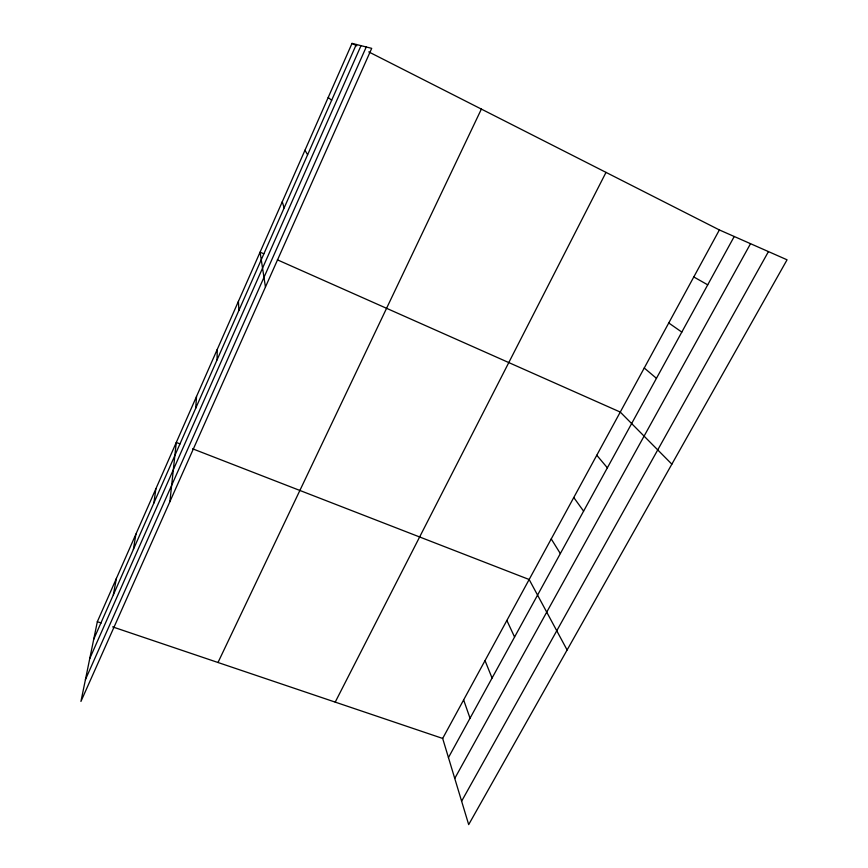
<?xml version="1.0" encoding="UTF-8"?>
<svg xmlns="http://www.w3.org/2000/svg" width="868" height="868" viewBox="0 0 868 868"><rect width="100%" height="100%" fill="white"/><g stroke="black" fill="none" stroke-linecap="round" stroke-linejoin="round"><path stroke-width="1.3" d="M217.065 359.884L217.239 349.457M195.723 408.21L196.526 396.47M169.878 501.693L176.28 442.452L180.045 443.917M153.886 503.006L155.882 488.782M133.368 549.466L135.929 534.08M113.328 594.884L116.42 578.381M97.335 621.716L80.941 701.431L371.71 48.358L352.017 43.4L97.335 621.716L101.165 623.007M93.722 639.282L356.292 44.474M89.773 658.508L361.012 45.668M85.433 679.601L366.242 46.98M217.998 662.501L481.382 109.086M335.211 702.125L606.016 172.385M442.669 738.44L719.377 229.944L787.059 259.803L468.687 824.6L442.669 738.44L112.645 626.891M448.452 757.58L734.23 236.497M454.745 778.444L750.527 243.691M461.613 801.197L768.451 251.601M192.588 448.789L529.154 579.509L567.108 649.991M263.796 253.792L260.085 252.154L265.456 287.015M277.38 259.825L620.262 412.072L671.854 464.163M352.017 43.4L356.802 45.83M368.759 51.906L719.377 229.944M693.792 276.957L707.724 284.834M668.761 322.972L681.803 332.097M328.202 97.466L331.652 100.297M644.251 367.999L656.447 378.329M596.783 455.244L607.361 467.819M573.77 497.516L583.6 511.154M551.234 538.93L560.337 553.567M304.961 150.24L307.608 154.743M506.869 620.468L514.572 637.014M485.028 660.591L492.069 678.049M463.631 699.912L470.033 718.227M282.263 201.788L284.151 207.886M238.418 301.359L238.895 310.408"/></g></svg>
